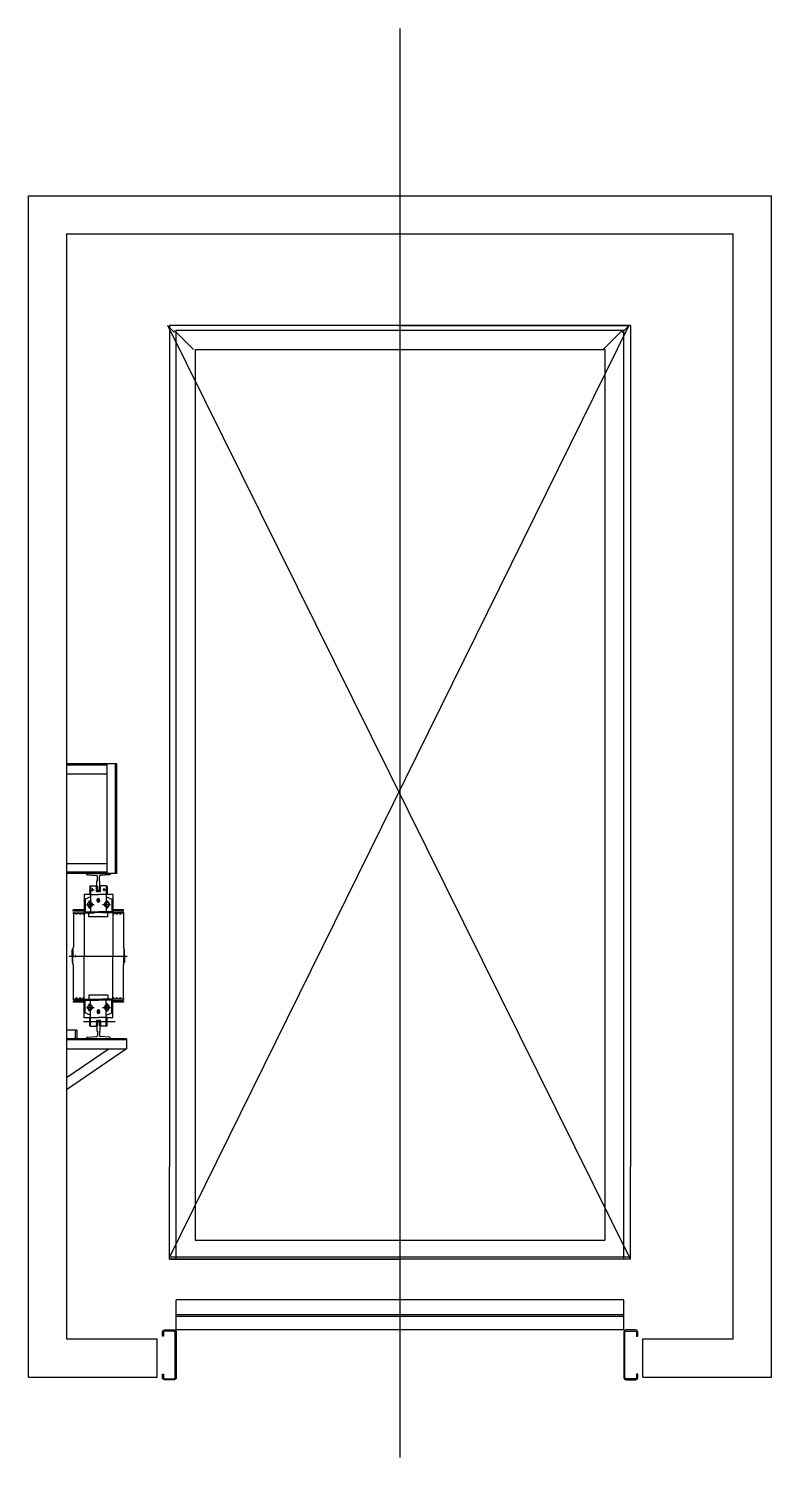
# Model space of a CAD drawing. Header units: millimetres. Extents: x -15376 to -11476, y 7236 to 14735.
import ezdxf

# ---------------------------------------------------------------- set-up
doc = ezdxf.new("R2010")
doc.units = ezdxf.units.MM
doc.header["$LTSCALE"] = 100
doc.layers.add('LX-CAR', color=6, linetype='Continuous')

# ---------------------------------------------------------------- blocks, each defined once
blk = doc.blocks.new('*X0')
at = {"color": 0}
for p, q in [((224, 409.6), (234.4, 420)), ((224, 414.9), (229.1, 420)), ((224, 413.2), (230.8, 420)), ((224, 407.8), (229.5, 413.3)), ((224, 404.3), (229.5, 409.8)), ((224, 402.5), (229.5, 408)), ((224, 399), (229.5, 404.5)), ((224, 397.2), (229.5, 402.7)), ((224, 393.7), (229.5, 399.2)), ((224, 391.9), (224.1, 392)), ((224.1, 418.5), (225.5, 419.9)), ((227.6, 392), (229.5, 393.9)), ((229.4, 392), (229.5, 392.1)), ((231.2, 415), (236.2, 420)), ((234.7, 415), (239.7, 420)), ((236.5, 415), (241.5, 420)), ((240, 415), (244.8, 419.8)), ((240.5, 413.7), (245.7, 419)), ((240.5, 410.2), (246, 415.7)), ((240.5, 408.4), (246, 413.9)), ((240.5, 404.9), (246, 410.4)), ((240.5, 403.1), (246, 408.6)), ((240.5, 399.6), (246, 405.1)), ((240.5, 397.8), (246, 403.3)), ((240.5, 394.3), (246, 399.8)), ((240.5, 392.5), (246, 398)), ((243.5, 392), (246, 394.5)), ((245.3, 392), (246, 392.7))]:
    blk.add_line(p, q, dxfattribs=at)

msp = doc.modelspace()

# ---------------------------------------------------------------- linework, layer by layer
at = {"layer": 'LX-CAR'}
for p, q in [((-13426.3, 14735.3), (-13426.3, 7236)), ((-15376.3, 7657.8), (-15376.3, 13857.8)), ((-15376.3, 13857.8), (-11476.3, 13857.8)), ((-11476.3, 7657.8), (-11476.3, 13857.8)), ((-15176.3, 13657.8), (-15176.3, 7857.8)), ((-15176.3, 13657.8), (-11676.3, 13657.8)), ((-11676.3, 7857.8), (-11676.3, 13657.8)), ((-12216.3, 8276.6), (-14644.7, 13176.3)), ((-14609.7, 13140.8), (-14644.7, 13175.8)), ((-14636.3, 13176.3), (-14636.3, 8762.6)), ((-12224.7, 13176.3), (-14636.3, 8286.6)), ((-12216.3, 13176.3), (-14636.3, 13176.3)), ((-14509.7, 13050.8), (-14609.7, 13150.8)), ((-14601.3, 8277.1), (-14601.3, 13150.8)), ((-12251.3, 13150.8), (-14601.3, 13150.8)), ((-12224.7, 13176.3), (-13434.7, 13176.3)), ((-12224.7, 13175.8), (-13434.7, 13175.8)), ((-12359.7, 13050.8), (-12259.7, 13150.8)), ((-12259.7, 13140.8), (-12224.7, 13175.8)), ((-12251.3, 8277.1), (-12251.3, 13150.8)), ((-12216.3, 13176.3), (-12216.3, 8762.6)), ((-14501.3, 13050.8), (-14501.3, 8377.1)), ((-14501.3, 13050.8), (-12351.3, 13050.8)), ((-12351.3, 13050.8), (-12351.3, 8377.1)), ((-14913.2, 10876.4), (-15176.3, 10876.4)), ((-14965.7, 10876.4), (-14965.7, 10301.5)), ((-14919.5, 10301.5), (-14919.5, 10876.4)), ((-14913.2, 10301.5), (-14913.2, 10876.4)), ((-14965.7, 10870.1), (-15176.3, 10870.1)), ((-15176.3, 10823.9), (-14965.7, 10823.9)), ((-15176.3, 10354), (-14965.7, 10354)), ((-14965.7, 10307.8), (-15176.3, 10307.8)), ((-14913.2, 10301.5), (-15176.3, 10301.5)), ((-15072.9, 10301.5), (-14945.9, 10301.5)), ((-15072.9, 10298.7), (-15072.9, 10301.5)), ((-15068.3, 10293.7), (-15018.7, 10289.4)), ((-15014.1, 10262.5), (-15014.1, 10284.4)), ((-15004.6, 10262.5), (-15004.6, 10284.4)), ((-14950.4, 10293.7), (-15000, 10289.4)), ((-14945.9, 10298.7), (-14945.9, 10301.5)), ((-15058.7, 10209.8), (-15047.1, 10209.8)), ((-15055.4, 10232.8), (-15055.4, 10190.8)), ((-15052.4, 10235.8), (-15020.4, 10235.8)), ((-15052.4, 10231.3), (-15052.4, 10190.8)), ((-15050.9, 10232.8), (-15050.4, 10232.8)), ((-15050.4, 10235.8), (-15050.4, 10098.8)), ((-15047.4, 10215.8), (-15032.2, 10215.8)), ((-15039.9, 10207.6), (-15039.9, 10223.3)), ((-15020.4, 10207.8), (-15020.4, 10235.8)), ((-15020.4, 10233.8), (-15014.9, 10233.8)), ((-15018.4, 10205.8), (-15009.4, 10205.8)), ((-15017.4, 10212.5), (-15017.4, 10262.5)), ((-15017.4, 10262.5), (-15014.1, 10262.5)), ((-15017.4, 10212.5), (-15001.4, 10212.5)), ((-15014.9, 10233.8), (-15014.9, 10210.8)), ((-15014.9, 10210.8), (-15009.4, 10210.8)), ((-15003.9, 10210.8), (-15009.4, 10210.8)), ((-15000.4, 10205.8), (-15009.4, 10205.8)), ((-15004.6, 10262.5), (-15001.4, 10262.5)), ((-14998.4, 10233.8), (-15003.9, 10233.8)), ((-15003.9, 10233.8), (-15003.9, 10210.8)), ((-15001.4, 10212.5), (-15001.4, 10262.5)), ((-15001.4, 10217.6), (-15001.4, 10241.1)), ((-14966.4, 10235.8), (-14998.4, 10235.8)), ((-14998.4, 10207.8), (-14998.4, 10235.8)), ((-14971.3, 10215.8), (-14986.5, 10215.8)), ((-14978.9, 10207.6), (-14978.9, 10223.3)), ((-14960, 10209.8), (-14971.7, 10209.8)), ((-14968.4, 10235.8), (-14968.4, 10098.8)), ((-14967.9, 10232.8), (-14968.4, 10232.8)), ((-14966.4, 10231.3), (-14966.4, 10190.8)), ((-14963.4, 10232.8), (-14963.4, 10190.8)), ((-15084.4, 10191.3), (-15084.4, 9867.7)), ((-15055.4, 10191.3), (-15084.4, 10191.3)), ((-15050.4, 10178.8), (-15079.4, 10165.6)), ((-15079.4, 10165.6), (-15079.4, 10098.8)), ((-15072.1, 10138.3), (-15031.1, 10138.3)), ((-15063.4, 10146.3), (-15063.4, 10145.8)), ((-15063.4, 10130.3), (-15063.4, 10130.8)), ((-15055.4, 10190.8), (-15050.4, 10190.8)), ((-15053.9, 10115.7), (-15053.9, 10159.1)), ((-15050.4, 10190.8), (-15009.4, 10190.8)), ((-15018.4, 10159.8), (-15009.4, 10159.8)), ((-15015.4, 10155.8), (-15015.4, 10163.8)), ((-15012.4, 10150.6), (-15012.4, 10169)), ((-14968.4, 10190.8), (-15009.4, 10190.8)), ((-15000.3, 10159.8), (-15009.4, 10159.8)), ((-15006.4, 10150.6), (-15006.4, 10169)), ((-15003.4, 10155.8), (-15003.4, 10163.8)), ((-14987.5, 10138.3), (-14946.5, 10138.3)), ((-14963.4, 10190.8), (-14968.4, 10190.8)), ((-14968.4, 10178.8), (-14939.4, 10165.6)), ((-14964.9, 10115.7), (-14964.9, 10159.1)), ((-14934.4, 10191.3), (-14963.4, 10191.3)), ((-14955.4, 10146.3), (-14955.4, 10145.8)), ((-14955.4, 10130.3), (-14955.4, 10130.8)), ((-14939.4, 10165.6), (-14939.4, 10098.8)), ((-14934.4, 10191.3), (-14934.4, 9867.7)), ((-15143.5, 10094.3), (-15030.9, 10094.3)), ((-15143.5, 10094.3), (-15030.9, 10094.3)), ((-15141.5, 10103.3), (-15141.5, 10109.3)), ((-15140.7, 10096.3), (-15137.3, 10096.3)), ((-15140.7, 10096.3), (-15140.7, 10046.3)), ((-15084.4, 10109.3), (-15140.2, 10109.3)), ((-15084.4, 10103.3), (-15140.2, 10103.3)), ((-15137.3, 10093.3), (-15137.3, 10096.3)), ((-15137.3, 10093.3), (-15131, 10093.3)), ((-15118.4, 10093.3), (-15112, 10093.3)), ((-15099.4, 10093.3), (-15093.2, 10093.3)), ((-15079.4, 10098.8), (-15009.4, 10098.8)), ((-15059.4, 10073.8), (-15059.4, 10098.8)), ((-14959.4, 10095.8), (-15059.4, 10095.8)), ((-14959.4, 10073.8), (-15059.4, 10073.8)), ((-14939.4, 10098.8), (-15009.4, 10098.8)), ((-14875.2, 10094.3), (-14987.8, 10094.3)), ((-14959.4, 10073.8), (-14959.4, 10098.8)), ((-14877.2, 10109.3), (-14934.4, 10109.3)), ((-14877.2, 10103.3), (-14934.4, 10103.3)), ((-14919.3, 10093.3), (-14925.5, 10093.3)), ((-14900.3, 10093.3), (-14906.7, 10093.3)), ((-14881.4, 10093.3), (-14887.7, 10093.3)), ((-14881.4, 10093.3), (-14881.4, 10096.3)), ((-14878, 10096.3), (-14881.4, 10096.3)), ((-14878, 10096.3), (-14878, 10046.3)), ((-14877.2, 10103.3), (-14877.2, 10109.3)), ((-15140.7, 10046.3), (-15140.7, 9913.7)), ((-14878, 10046.3), (-14878, 9913.7)), ((-14601.3, 9856.1), (-14601.3, 10026.1)), ((-15146.9, 9900.7), (-15144.9, 9902.7)), ((-15146.9, 9900.7), (-15143.2, 9900.7)), ((-15146.9, 9867.7), (-15146.9, 9900.7)), ((-15144.9, 9902.7), (-15143.2, 9902.7)), ((-15144.9, 9871.9), (-15144.9, 9902.7)), ((-15143.2, 9910.2), (-15141.2, 9913.7)), ((-15143.2, 9910.2), (-15143.2, 9867.7)), ((-14875.5, 9910.2), (-14877.5, 9913.7)), ((-14875.5, 9910.2), (-14875.5, 9867.7)), ((-14873.9, 9902.7), (-14875.5, 9902.7)), ((-14871.9, 9900.7), (-14875.5, 9900.7)), ((-14871.9, 9900.7), (-14873.9, 9902.7)), ((-14873.9, 9871.9), (-14873.9, 9902.7)), ((-14871.9, 9867.7), (-14871.9, 9900.7)), ((-15162.4, 9867.7), (-14858.3, 9867.7)), ((-15146.9, 9871.9), (-15143.2, 9871.9)), ((-15146.9, 9867.7), (-15146.9, 9834.7)), ((-15146.9, 9863.4), (-15143.2, 9863.4)), ((-15146.9, 9834.7), (-15144.9, 9832.7)), ((-15146.9, 9834.7), (-15143.2, 9834.7)), ((-15144.9, 9863.4), (-15144.9, 9832.7)), ((-15144.9, 9832.7), (-15143.2, 9832.7)), ((-15143.2, 9825.2), (-15143.2, 9867.7)), ((-15143.2, 9825.2), (-15141.2, 9821.7)), ((-15129.7, 9871.9), (-15129, 9871.9)), ((-15129.7, 9863.4), (-15129, 9863.4)), ((-15084.4, 9544), (-15084.4, 9867.7)), ((-14934.4, 9544), (-14934.4, 9867.7)), ((-14875.5, 9825.2), (-14877.5, 9821.7)), ((-14875.5, 9825.2), (-14875.5, 9867.7)), ((-14871.9, 9834.7), (-14875.5, 9834.7)), ((-14873.9, 9832.7), (-14875.5, 9832.7)), ((-14871.9, 9871.9), (-14874.9, 9871.9)), ((-14871.9, 9863.4), (-14874.9, 9863.4)), ((-14873.9, 9863.4), (-14873.9, 9832.7)), ((-14871.9, 9834.7), (-14873.9, 9832.7)), ((-14871.9, 9867.7), (-14871.9, 9834.7)), ((-15140.7, 9689), (-15140.7, 9821.7)), ((-14878, 9689), (-14878, 9821.7)), ((-15140.7, 9639), (-15140.7, 9689)), ((-14878, 9639), (-14878, 9689)), ((-15143.5, 9641), (-15030.9, 9641)), ((-15141.5, 9632), (-15141.5, 9626)), ((-15085, 9632), (-15140.9, 9632)), ((-15085, 9626), (-15140.9, 9626)), ((-15140.7, 9639), (-15137.3, 9639)), ((-15137.3, 9642), (-15131, 9642)), ((-15137.3, 9642), (-15137.3, 9639)), ((-15118.4, 9642), (-15112, 9642)), ((-15099.4, 9642), (-15093.2, 9642)), ((-15079.4, 9636.5), (-15009.4, 9636.5)), ((-15079.4, 9569.7), (-15079.4, 9636.5)), ((-15063.4, 9605), (-15063.4, 9604.6)), ((-15063.4, 9605), (-15063.4, 9604.6)), ((-14959.4, 9661.5), (-15059.4, 9661.5)), ((-15059.4, 9661.5), (-15059.4, 9636.5)), ((-14959.4, 9639.5), (-15059.4, 9639.5)), ((-15053.9, 9619.7), (-15053.9, 9576.2)), ((-15053.9, 9619.7), (-15053.9, 9576.2)), ((-15050.4, 9499.5), (-15050.4, 9636.5)), ((-14939.4, 9636.5), (-15009.4, 9636.5)), ((-14875.2, 9641), (-14987.8, 9641)), ((-14968.4, 9499.5), (-14968.4, 9636.5)), ((-14964.9, 9619.7), (-14964.9, 9576.2)), ((-14964.9, 9619.7), (-14964.9, 9576.2)), ((-14959.4, 9661.5), (-14959.4, 9636.5)), ((-14955.4, 9605), (-14955.4, 9604.6)), ((-14955.4, 9605), (-14955.4, 9604.6)), ((-14939.4, 9569.7), (-14939.4, 9636.5)), ((-14877.2, 9632), (-14934.4, 9632)), ((-14877.2, 9626), (-14934.4, 9626)), ((-14919.3, 9642), (-14925.5, 9642)), ((-14900.3, 9642), (-14906.7, 9642)), ((-14881.4, 9642), (-14887.7, 9642)), ((-14881.4, 9642), (-14881.4, 9639)), ((-14878, 9639), (-14881.4, 9639)), ((-14877.2, 9632), (-14877.2, 9626)), ((-15055.4, 9544), (-15084.4, 9544)), ((-15050.4, 9556.5), (-15079.4, 9569.7)), ((-15072.1, 9597), (-15031.1, 9597)), ((-15072.1, 9597), (-15031.1, 9597)), ((-15063.4, 9589), (-15063.4, 9589.5)), ((-15063.4, 9589), (-15063.4, 9589.5)), ((-15055.4, 9502.5), (-15055.4, 9544.5)), ((-15055.4, 9544.5), (-15050.4, 9544.5)), ((-15052.4, 9504), (-15052.4, 9544.5)), ((-15050.4, 9544.5), (-15009.4, 9544.5)), ((-15020.4, 9527.5), (-15020.4, 9499.5)), ((-15018.4, 9575.5), (-15009.4, 9575.5)), ((-15018.4, 9575.5), (-15009.4, 9575.5)), ((-15018.4, 9529.5), (-15009.4, 9529.5)), ((-15015.4, 9579.5), (-15015.4, 9571.5)), ((-15015.4, 9579.5), (-15015.4, 9571.5)), ((-15014.9, 9501.5), (-15014.9, 9524.5)), ((-15014.9, 9524.5), (-15009.4, 9524.5)), ((-15012.4, 9584.7), (-15012.4, 9566.3)), ((-15012.4, 9584.7), (-15012.4, 9566.3)), ((-15000.3, 9575.5), (-15009.4, 9575.5)), ((-15000.3, 9575.5), (-15009.4, 9575.5)), ((-14968.4, 9544.5), (-15009.4, 9544.5)), ((-15000.4, 9529.5), (-15009.4, 9529.5)), ((-15003.9, 9524.5), (-15009.4, 9524.5)), ((-15006.4, 9584.7), (-15006.4, 9566.3)), ((-15006.4, 9584.7), (-15006.4, 9566.3)), ((-15003.9, 9501.5), (-15003.9, 9524.5)), ((-15003.4, 9579.5), (-15003.4, 9571.5)), ((-15003.4, 9579.5), (-15003.4, 9571.5)), ((-14998.4, 9527.5), (-14998.4, 9499.5)), ((-14987.5, 9597), (-14946.5, 9597)), ((-14987.5, 9597), (-14946.5, 9597)), ((-14968.4, 9556.5), (-14939.4, 9569.7)), ((-14963.4, 9544.5), (-14968.4, 9544.5)), ((-14966.4, 9504), (-14966.4, 9544.5)), ((-14963.4, 9502.5), (-14963.4, 9544.5)), ((-14934.4, 9544), (-14963.4, 9544)), ((-14955.4, 9589), (-14955.4, 9589.5)), ((-14955.4, 9589), (-14955.4, 9589.5)), ((-15123.3, 9478.6), (-15176.3, 9478.6)), ((-15131.5, 9478.6), (-15131.5, 9433.8)), ((-15123.3, 9478.6), (-15123.3, 9433.8)), ((-15088.2, 9523.5), (-14922.2, 9523.5)), ((-15052.4, 9499.5), (-15020.4, 9499.5)), ((-15050.9, 9502.5), (-15050.4, 9502.5)), ((-15020.4, 9501.5), (-15014.9, 9501.5)), ((-15017.4, 9522.8), (-15001.4, 9522.8)), ((-15017.4, 9522.8), (-15017.4, 9472.8)), ((-15017.4, 9472.8), (-15014.1, 9472.8)), ((-15014.1, 9472.8), (-15014.1, 9451)), ((-15004.6, 9472.8), (-15001.4, 9472.8)), ((-15004.6, 9472.8), (-15004.6, 9451)), ((-14998.4, 9501.5), (-15003.9, 9501.5)), ((-15001.4, 9522.8), (-15001.4, 9472.8)), ((-15001.4, 9517.7), (-15001.4, 9494.2)), ((-14966.4, 9499.5), (-14998.4, 9499.5)), ((-14967.9, 9502.5), (-14968.4, 9502.5)), ((-14862.7, 9433.8), (-15176.3, 9433.8)), ((-15176.3, 9433.8), (-15176.3, 9381.3)), ((-14862.7, 9427.5), (-15176.3, 9427.5)), ((-14862.7, 9381.3), (-15176.3, 9165.4)), ((-15176.3, 9381.3), (-14862.7, 9381.3)), ((-14953.2, 9381.3), (-15176.3, 9227.7)), ((-15072.9, 9436.6), (-15072.9, 9433.8)), ((-15072.9, 9433.8), (-14945.9, 9433.8)), ((-15068.3, 9441.6), (-15018.7, 9446)), ((-14950.4, 9441.6), (-15000, 9446)), ((-14945.9, 9436.6), (-14945.9, 9433.8)), ((-14862.7, 9433.8), (-14862.7, 9381.3)), ((-14636.3, 8276.6), (-14636.3, 8761.6)), ((-12216.3, 8276.6), (-12216.3, 8761.6)), ((-14501.3, 8377.1), (-12351.3, 8377.1)), ((-12216.3, 8286.6), (-14636.3, 8286.6)), ((-14636.3, 8277.1), (-13426.3, 8277.1)), ((-12216.3, 8276.6), (-14636.3, 8276.6)), ((-12216.3, 8277.1), (-13426.3, 8277.1)), ((-12216.3, 8276.6), (-13426.3, 8276.6)), ((-12250.9, 8063.6), (-14600.9, 8063.6)), ((-14600.9, 7905), (-14600.9, 8063.6)), ((-12250.9, 7905), (-12250.9, 8063.6)), ((-12250.9, 7985), (-14600.9, 7985)), ((-12250.9, 7975), (-14600.9, 7975)), ((-12250.9, 7905), (-14600.9, 7905)), ((-15176.3, 7857.8), (-14700.9, 7857.8)), ((-14700.9, 7657.8), (-14700.9, 7857.8)), ((-12150.9, 7857.8), (-11676.3, 7857.8)), ((-12150.9, 7657.8), (-12150.9, 7857.8)), ((-15376.3, 7657.8), (-14700.9, 7657.8)), ((-12150.9, 7657.8), (-11476.3, 7657.8))]:
    msp.add_line(p, q, dxfattribs=at)
for points in [[(-15067.7, 10138.3), (-15060.8, 10150.3), (-15046.9, 10150.3), (-15040, 10138.3), (-15046.9, 10126.3), (-15060.8, 10126.3)], [(-14978.7, 10138.3), (-14971.8, 10150.3), (-14957.9, 10150.3), (-14951, 10138.3), (-14957.9, 10126.3), (-14971.8, 10126.3)], [(-15067.7, 9597), (-15060.8, 9585), (-15046.9, 9585), (-15040, 9597), (-15046.9, 9609), (-15060.8, 9609)], [(-15067.7, 9597), (-15060.8, 9585), (-15046.9, 9585), (-15040, 9597), (-15046.9, 9609), (-15060.8, 9609)], [(-14978.7, 9597), (-14971.8, 9585), (-14957.9, 9585), (-14951, 9597), (-14957.9, 9609), (-14971.8, 9609)], [(-14978.7, 9597), (-14971.8, 9585), (-14957.9, 9585), (-14951, 9597), (-14957.9, 9609), (-14971.8, 9609)]]:
    msp.add_lwpolyline(points, close=True, dxfattribs=at)
for points in [[(-14611.9, 7643.6), (-14662.3, 7643.6, -0.414214), (-14673.3, 7654.7), (-14673.3, 7672.3), (-14667.8, 7672.3), (-14667.8, 7654.7, 0.414214), (-14662.3, 7649.2), (-14611.9, 7649.2, 0.414214), (-14606.4, 7654.7), (-14606.4, 7893.9, 0.414214), (-14611.9, 7899.4), (-14662.3, 7899.4, 0.414214), (-14667.8, 7893.9), (-14667.8, 7871.8), (-14673.3, 7871.8), (-14673.3, 7893.9, -0.414214), (-14662.3, 7905), (-14611.9, 7905, -0.414214), (-14600.9, 7893.9), (-14600.9, 7654.7, -0.414214), (-14611.9, 7643.6)], [(-12239.8, 7643.6), (-12189.4, 7643.6, 0.414214), (-12178.4, 7654.7), (-12178.4, 7672.3), (-12183.9, 7672.3), (-12183.9, 7654.7, -0.414214), (-12189.4, 7649.2), (-12239.8, 7649.2, -0.414214), (-12245.3, 7654.7), (-12245.3, 7893.9, -0.414214), (-12239.8, 7899.4), (-12189.4, 7899.4, -0.414214), (-12183.9, 7893.9), (-12183.9, 7871.8), (-12178.4, 7871.8), (-12178.4, 7893.9, 0.414214), (-12189.4, 7905), (-12239.8, 7905, 0.414214), (-12250.9, 7893.9), (-12250.9, 7654.7, 0.414214), (-12239.8, 7643.6)]]:
    msp.add_lwpolyline(points, format="xyb", dxfattribs=at)
for centre in [(-15053.9, 10138.3), (-14964.9, 10138.3), (-15053.9, 9597), (-15053.9, 9597), (-14964.9, 9597), (-14964.9, 9597)]:
    msp.add_circle(centre, 12, dxfattribs=at)
for centre, radius, start, end in [((-15067.9, 10298.7), 5, 180, 265), ((-15019.1, 10284.4), 5, 0, 85), ((-14999.6, 10284.4), 5, 95, 180), ((-14950.9, 10298.7), 5, 275, 0), ((-15052.4, 10232.8), 3, 90, 180), ((-15050.9, 10231.3), 1.5, 90, 180), ((-15018.4, 10207.8), 2, 180, 270), ((-15000.4, 10207.8), 2, 270, 0), ((-14967.9, 10231.3), 1.5, 0, 90), ((-14966.4, 10232.8), 3, 0, 90), ((-15053.9, 10146.3), 9.5, 68.38173, 180), ((-15053.9, 10130.3), 9.5, 180, 291.61827), ((-15053.9, 10146.3), 8, 27.86601, 152.13399), ((-15053.9, 10130.3), 8, 207.86601, 332.13399), ((-15009.4, 10163.8), 6, 0, 180), ((-15009.4, 10155.8), 6, 180, 0), ((-14964.9, 10130.3), 8, 206.68723, 333.31277), ((-14964.9, 10146.3), 8, 30.0835, 149.9165), ((-14964.9, 10146.3), 9.5, 0, 111.61827), ((-14964.9, 10130.3), 9.5, 248.38173, 0), ((-15124.7, 10094.8), 6.5, 193.34236, 346.65764), ((-15105.7, 10094.8), 6.5, 193.34236, 346.65764), ((-15086.7, 10093.3), 6.5, 180, 291.19341), ((-14932, 10093.3), 6.5, 248.80659, 0), ((-14913, 10094.8), 6.5, 193.34236, 346.65764), ((-14894, 10094.8), 6.5, 193.34236, 346.65764), ((-14877.9, 10097.3), 12, 86.8943, 90), ((-15124.7, 9640.5), 6.5, 13.34236, 166.65764), ((-15105.7, 9640.5), 6.5, 13.34236, 166.65764), ((-15086.7, 9642), 6.5, 68.80659, 180), ((-15053.9, 9605), 9.5, 68.38173, 180), ((-15053.9, 9605), 9.5, 68.38173, 180), ((-15053.9, 9605), 8, 27.86601, 152.13399), ((-15053.9, 9605), 8, 27.86601, 152.13399), ((-14964.9, 9605), 8, 26.68723, 153.31277), ((-14964.9, 9605), 8, 26.68723, 153.31277), ((-14964.9, 9605), 9.5, 0, 111.61827), ((-14964.9, 9605), 9.5, 0, 111.61827), ((-14932, 9642), 6.5, 0, 111.19341), ((-14913, 9640.5), 6.5, 13.34236, 166.65764), ((-14894, 9640.5), 6.5, 13.34236, 166.65764), ((-15053.9, 9589), 9.5, 180, 291.61827), ((-15053.9, 9589), 9.5, 180, 291.61827), ((-15053.9, 9589), 8, 207.86601, 332.13399), ((-15053.9, 9589), 8, 207.86601, 332.13399), ((-15018.4, 9527.5), 2, 90, 180), ((-15009.4, 9579.5), 6, 0, 180), ((-15009.4, 9579.5), 6, 0, 180), ((-15009.4, 9571.5), 6, 180, 0), ((-15000.4, 9527.5), 2, 0, 90), ((-14964.9, 9589), 8, 210.0835, 329.9165), ((-14964.9, 9589), 8, 210.0835, 329.9165), ((-14964.9, 9589), 9.5, 248.38173, 0), ((-14964.9, 9589), 9.5, 248.38173, 0), ((-15052.4, 9502.5), 3, 180, 270), ((-15050.9, 9504), 1.5, 180, 270), ((-15019.1, 9451), 5, 275, 0), ((-14999.6, 9451), 5, 180, 265), ((-14967.9, 9504), 1.5, 270, 0), ((-14966.4, 9502.5), 3, 270, 0), ((-15067.9, 9436.6), 5, 95, 180), ((-14950.9, 9436.6), 5, 0, 85)]:
    msp.add_arc(centre, radius, start, end, dxfattribs=at)

# ---------------------------------------------------------------- block references
at = {"layer": 'LX-CAR', "rotation": 180}
msp.add_blockref('*X0', (-14774.4, 10625.8), dxfattribs=at)
at = {"layer": 'LX-CAR', "xscale": -1}
msp.add_blockref('*X0', (-14774.4, 9109.5), dxfattribs=at)

doc.saveas('drawing.dxf')
